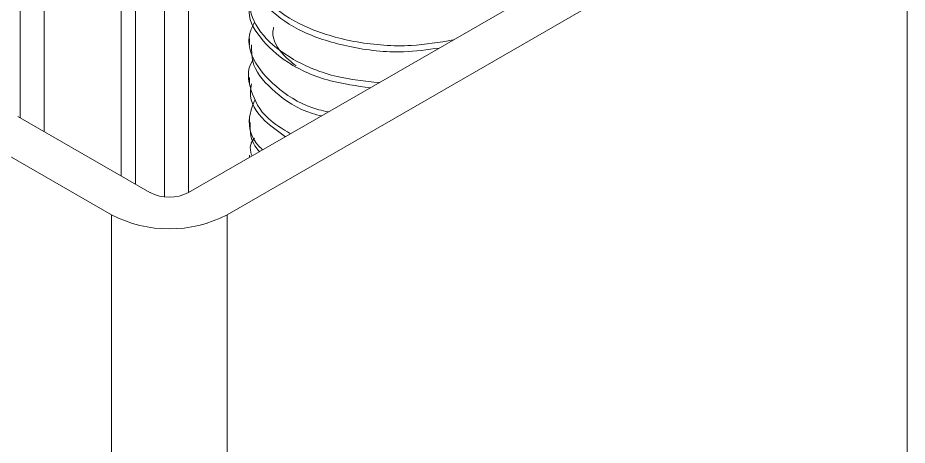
# Model space of a CAD drawing. Extents: x -976302 to -776254, y 5665 to 231437.
# Drawn here: x -788606 to -788441.8, y 80918.1 to 80997.2 of the extents above; entities that cross this region are included whole.
import ezdxf

# ---------------------------------------------------------------- set-up
doc = ezdxf.new("R2010")
doc.units = 0
doc.header["$LTSCALE"] = 1000
doc.header["$MEASUREMENT"] = 0

msp = doc.modelspace()

# ---------------------------------------------------------------- linework, layer by layer
at = {"linetype": 'Continuous', "lineweight": 15}
for p, q in [((-788574.51, 80964.85), (-788574.51, 81113.98)), ((-788605.62, 81104.74), (-788605.62, 80978.7)), ((-788605.62, 81104.74), (-788605.62, 80978.7)), ((-788601.2, 80976.15), (-788601.2, 81098.58)), ((-788578.96, 80964.04), (-788578.96, 81092.93)), ((-788578.96, 80964.04), (-788578.96, 81092.93)), ((-788586.96, 80967.93), (-788586.96, 81090.36)), ((-788586.96, 80967.93), (-788586.96, 81090.36)), ((-788584.29, 80966.39), (-788584.29, 81089.84)), ((-788584.29, 80966.39), (-788584.29, 81089.84)), ((-788574.51, 80964.85), (-788448.9, 81037.36)), ((-788574.51, 80964.85), (-788448.9, 81037.36)), ((-788441.78, 81033.25), (-788567.39, 80960.74)), ((-788441.78, 81033.25), (-788567.39, 80960.74)), ((-788441.78, 79848.91), (-788441.78, 81033.25)), ((-788563.25, 80993.33), (-788563.25, 80992.19)), ((-788563.25, 80993.33), (-788563.25, 80992.19)), ((-788563.25, 80986.13), (-788563.25, 80985)), ((-788563.25, 80986.13), (-788563.25, 80985)), ((-788606.05, 80978.95), (-788581.63, 80964.85)), ((-788606.05, 80978.95), (-788581.63, 80964.85)), ((-788563.25, 80978.95), (-788563.25, 80977.8)), ((-788563.25, 80978.95), (-788563.25, 80977.8)), ((-788588.74, 80960.74), (-788613.16, 80974.84)), ((-788588.74, 80960.74), (-788613.16, 80974.84)), ((-788563.25, 80971.75), (-788563.25, 80971.35)), ((-788563.25, 80971.75), (-788563.25, 80971.35)), ((-788588.74, 79728.03), (-788588.74, 80960.74)), ((-788588.74, 79728.03), (-788588.74, 80960.74)), ((-788567.39, 79728.03), (-788567.39, 80960.74)), ((-788567.39, 79728.03), (-788567.39, 80960.74))]:
    msp.add_line(p, q, dxfattribs=at)
for centre, radius in [((-788578.07, 80971.72), 7.73), ((-788578.07, 80971.72), 7.73), ((-788578.07, 80981.34), 23.2), ((-788578.07, 80981.34), 23.2)]:
    msp.add_arc(centre, radius, 242.6097, 297.3903, dxfattribs=at)
for points, knots in [([(-788562.38, 81010.88), (-788562.6, 81010.52), (-788563.91, 81008.43), (-788562.98, 81004.22), (-788559.38, 80999.09), (-788552.53, 80994.98), (-788543.58, 80992.42), (-788534.1, 80991.66), (-788528.2, 80992.64), (-788525.62, 80993.07)], [0, 0, 0, 0, 0.034957, 0.202114, 0.36925, 0.536389, 0.703542, 0.870667, 1, 1, 1, 1]), ([(-788562.38, 81010.88), (-788562.6, 81010.52), (-788563.91, 81008.43), (-788562.98, 81004.22), (-788559.38, 80999.09), (-788552.53, 80994.98), (-788543.58, 80992.42), (-788534.1, 80991.66), (-788528.2, 80992.64), (-788525.62, 80993.07)], [0, 0, 0, 0, 0.034957, 0.202114, 0.36925, 0.536389, 0.703542, 0.870667, 1, 1, 1, 1]), ([(-788528.2, 80991.58), (-788530.4, 80991.28), (-788535.96, 80990.51), (-788544.92, 80991.59), (-788553.68, 80994.3), (-788559.95, 80998.65), (-788563.18, 81002.98), (-788562.91, 81005.69), (-788562.82, 81006.57)], [0, 0, 0, 0, 0.127453, 0.322256, 0.517022, 0.711846, 0.906604, 1, 1, 1, 1]), ([(-788528.2, 80991.58), (-788530.4, 80991.28), (-788535.96, 80990.51), (-788544.92, 80991.59), (-788553.68, 80994.3), (-788559.95, 80998.65), (-788563.18, 81002.98), (-788562.91, 81005.69), (-788562.82, 81006.57)], [0, 0, 0, 0, 0.127453, 0.322256, 0.517022, 0.711846, 0.906604, 1, 1, 1, 1]), ([(-788562.46, 81003.33), (-788562.85, 81001.98), (-788563.76, 80998.83), (-788561.16, 80993.81), (-788555.54, 80989.31), (-788547.9, 80986.09), (-788541.94, 80985.46), (-788539.29, 80985.18)], [0, 0, 0, 0, 0.163804, 0.383743, 0.603645, 0.823613, 1, 1, 1, 1]), ([(-788562.46, 81003.33), (-788562.85, 81001.98), (-788563.76, 80998.83), (-788561.16, 80993.81), (-788555.54, 80989.31), (-788547.9, 80986.09), (-788541.94, 80985.46), (-788539.29, 80985.18)], [0, 0, 0, 0, 0.163804, 0.383743, 0.603645, 0.823613, 1, 1, 1, 1]), ([(-788540.94, 80984.23), (-788543.46, 80984.58), (-788549.24, 80985.38), (-788556.55, 80988.7), (-788561.56, 80993.44), (-788563.72, 80997.25), (-788563.16, 80999.21), (-788563.12, 80999.36)], [0, 0, 0, 0, 0.200622, 0.459786, 0.718982, 0.978129, 1, 1, 1, 1]), ([(-788540.94, 80984.23), (-788543.46, 80984.58), (-788549.24, 80985.38), (-788556.55, 80988.7), (-788561.56, 80993.44), (-788563.72, 80997.25), (-788563.16, 80999.21), (-788563.12, 80999.36)], [0, 0, 0, 0, 0.200622, 0.459786, 0.718982, 0.978129, 1, 1, 1, 1]), ([(-788562.29, 80996.38), (-788562.65, 80995.68), (-788563.91, 80993.22), (-788562.52, 80988.67), (-788558.08, 80983.84), (-788552.98, 80980.7), (-788549.28, 80979.89), (-788548.68, 80979.76)], [0, 0, 0, 0, 0.110781, 0.389033, 0.667215, 0.945438, 1, 1, 1, 1]), ([(-788562.29, 80996.38), (-788562.65, 80995.68), (-788563.91, 80993.22), (-788562.52, 80988.67), (-788558.08, 80983.84), (-788552.98, 80980.7), (-788549.28, 80979.89), (-788548.68, 80979.76)], [0, 0, 0, 0, 0.110781, 0.389033, 0.667215, 0.945438, 1, 1, 1, 1]), ([(-788554.65, 80988.28), (-788555.58, 80989.04), (-788558.04, 80991.06), (-788559.28, 80993.74), (-788558.8, 80995.33), (-788558.78, 80995.4)], [0, 0, 0, 0, 0.363078, 0.97072, 1, 1, 1, 1]), ([(-788554.65, 80988.28), (-788555.58, 80989.04), (-788558.04, 80991.06), (-788559.28, 80993.74), (-788558.8, 80995.33), (-788558.78, 80995.4)], [0, 0, 0, 0, 0.363078, 0.97072, 1, 1, 1, 1]), ([(-788549.94, 80979.03), (-788550.51, 80979.17), (-788554.11, 80980.07), (-788558.77, 80983.34), (-788562.85, 80987.81), (-788562.87, 80990.93), (-788562.88, 80992.2)], [0, 0, 0, 0, 0.065303, 0.412696, 0.760011, 1, 1, 1, 1]), ([(-788549.94, 80979.03), (-788550.51, 80979.17), (-788554.11, 80980.07), (-788558.77, 80983.34), (-788562.85, 80987.81), (-788562.87, 80990.93), (-788562.88, 80992.2)], [0, 0, 0, 0, 0.065303, 0.412696, 0.760011, 1, 1, 1, 1]), ([(-788562.55, 80989.43), (-788562.6, 80989.36), (-788563.86, 80987.59), (-788563.19, 80983.69), (-788560.88, 80978.89), (-788557.15, 80976.63), (-788555.66, 80975.73)], [0, 0, 0, 0, 0.015618, 0.384897, 0.754184, 1, 1, 1, 1]), ([(-788562.55, 80989.43), (-788562.6, 80989.36), (-788563.86, 80987.59), (-788563.19, 80983.69), (-788560.88, 80978.89), (-788557.15, 80976.63), (-788555.66, 80975.73)], [0, 0, 0, 0, 0.015618, 0.384897, 0.754184, 1, 1, 1, 1]), ([(-788556.59, 80975.19), (-788557.95, 80976.13), (-788561.37, 80978.5), (-788563.43, 80982.09), (-788562.99, 80984.45), (-788562.89, 80984.98)], [0, 0, 0, 0, 0.337399, 0.849182, 1, 1, 1, 1]), ([(-788556.59, 80975.19), (-788557.95, 80976.13), (-788561.37, 80978.5), (-788563.43, 80982.09), (-788562.99, 80984.45), (-788562.89, 80984.98)], [0, 0, 0, 0, 0.337399, 0.849182, 1, 1, 1, 1]), ([(-788562.33, 80981.87), (-788562.72, 80980.84), (-788563.77, 80978.03), (-788562.93, 80974.69), (-788561, 80972.95), (-788560.79, 80972.77)], [0, 0, 0, 0, 0.3427748, 0.9291404, 1, 1, 1, 1]), ([(-788562.33, 80981.87), (-788562.72, 80980.84), (-788563.77, 80978.03), (-788562.93, 80974.69), (-788561, 80972.95), (-788560.79, 80972.77)], [0, 0, 0, 0, 0.3427748, 0.9291404, 1, 1, 1, 1]), ([(-788561.4, 80972.46), (-788561.56, 80972.62), (-788563.16, 80974.23), (-788563.13, 80976.11), (-788563.1, 80977.81)], [0, 0, 0, 0, 0.099412, 1, 1, 1, 1]), ([(-788561.4, 80972.46), (-788561.56, 80972.62), (-788563.16, 80974.23), (-788563.13, 80976.11), (-788563.1, 80977.81)], [0, 0, 0, 0, 0.099412, 1, 1, 1, 1]), ([(-788562.36, 80974.91), (-788562.64, 80974.51), (-788563.33, 80973.5), (-788563.03, 80972.42), (-788562.86, 80971.76)], [0, 0, 0, 0, 0.397553, 1, 1, 1, 1]), ([(-788562.36, 80974.91), (-788562.64, 80974.51), (-788563.33, 80973.5), (-788563.03, 80972.42), (-788562.86, 80971.76)], [0, 0, 0, 0, 0.397553, 1, 1, 1, 1])]:
    msp.add_open_spline(points, degree=3, knots=knots, dxfattribs=at)

doc.saveas('drawing.dxf')
